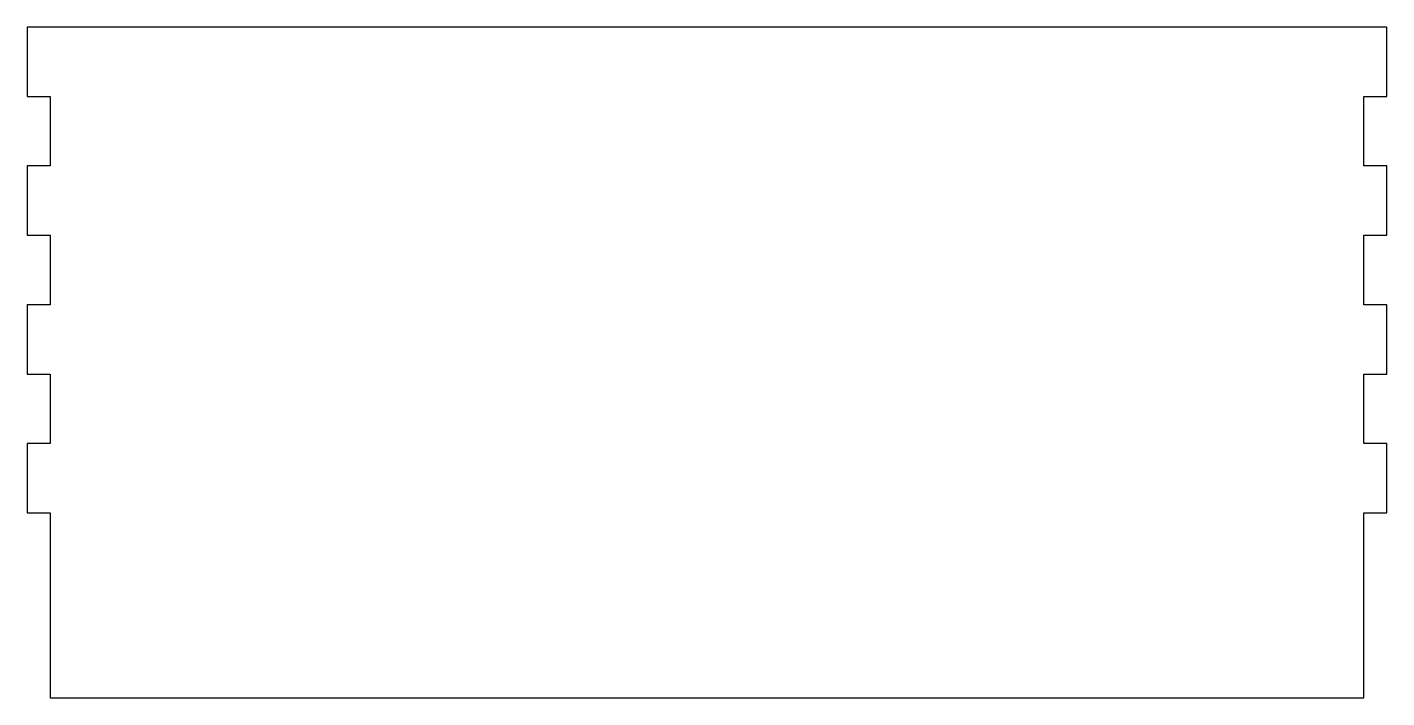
# Model space of a CAD drawing. Header units: millimetres. Extents: x -147 to 147, y -97 to 48.
import ezdxf

# ---------------------------------------------------------------- set-up
doc = ezdxf.new("R2010")
doc.units = ezdxf.units.MM

msp = doc.modelspace()

# ---------------------------------------------------------------- linework, layer by layer
at = {"color": 7, "linetype": 'Continuous', "lineweight": 25}
for p, q in [((-147, 47.96), (-147, 32.96)), ((147, 47.96), (-147, 47.96)), ((147, 32.96), (147, 47.96)), ((-147, 32.96), (-142, 32.96)), ((-142, 32.96), (-142, 17.96)), ((142, 32.96), (147, 32.96)), ((142, 17.96), (142, 32.96)), ((-147, 17.96), (-147, 2.96)), ((-142, 17.96), (-147, 17.96)), ((147, 17.96), (142, 17.96)), ((147, 2.96), (147, 17.96)), ((-147, 2.96), (-142, 2.96)), ((-142, 2.96), (-142, -12.04)), ((142, 2.96), (147, 2.96)), ((142, -12.04), (142, 2.96)), ((-147, -12.04), (-147, -27.04)), ((-142, -12.04), (-147, -12.04)), ((147, -12.04), (142, -12.04)), ((147, -27.04), (147, -12.04)), ((-147, -27.04), (-142, -27.04)), ((-142, -27.04), (-142, -42.04)), ((142, -42.04), (142, -27.04)), ((142, -27.04), (147, -27.04)), ((-147, -42.04), (-147, -57.04)), ((-142, -42.04), (-147, -42.04)), ((147, -42.04), (142, -42.04)), ((147, -57.04), (147, -42.04)), ((-147, -57.04), (-142, -57.04)), ((-142, -57.04), (-142, -97.04)), ((142, -57.04), (147, -57.04)), ((142, -97.04), (142, -57.04)), ((-142, -97.04), (142, -97.04))]:
    msp.add_line(p, q, dxfattribs=at)

doc.saveas('drawing.dxf')
